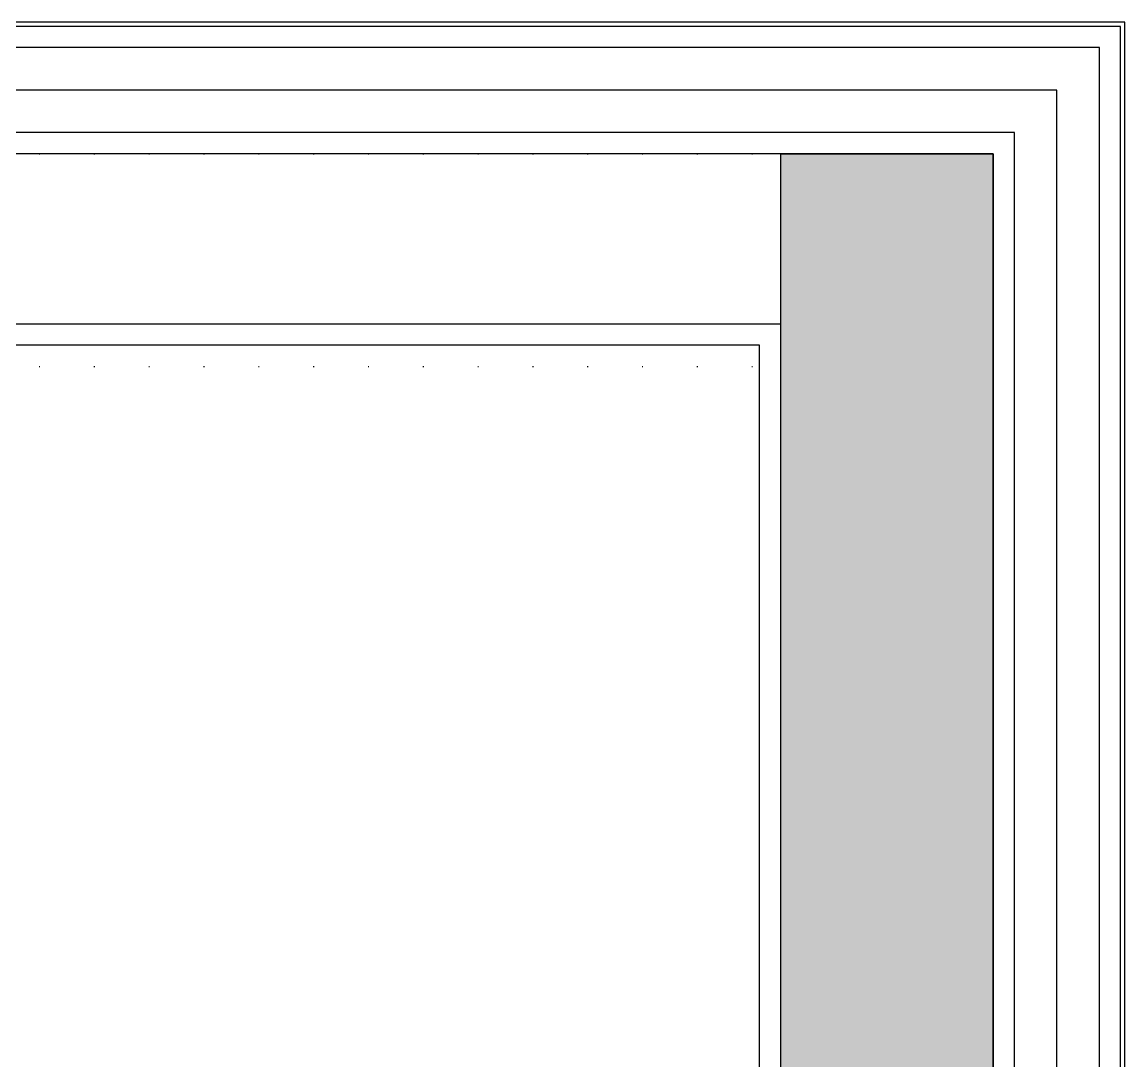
# Model space of a CAD drawing. Header units: inches. Extents: x 21 to 32698, y 13 to 3712.
# Drawn here: x 12717.5 to 12847.2, y 2475.4 to 2597.6 of the extents above; entities that cross this region are included whole.
import ezdxf

# ---------------------------------------------------------------- set-up
doc = ezdxf.new("R2010")
doc.units = ezdxf.units.IN
doc.header["$MEASUREMENT"] = 0
doc.linetypes.add('DOT', pattern=[6.35, 0, -6.35])
for name, color, linetype, lineweight in [('Z_MİM_-KM-BEAM-RAY', 8, 'DOT', 25), ('Z_MİM_-KM-IZO-THERMAL', 8, 'Continuous', 25), ('Z_MİM_-KM-IZO-THERMAL-ROCKWOOL', 8, 'BATTING', 25), ('Z_MİM_-KM-PAINT', 8, 'Continuous', 25), ('Z_MİM_-KM-PATTERN-STRC', 8, 'Continuous', 25), ('Z_MİM_-KM-STRC-CONCRETE', 8, 'Continuous', 25), ('Z_MİM_-KM-WALL', 8, 'Continuous', 25), ('Z_MİM_-KM-WALL-PL', 8, 'Continuous', 25), ('Z_MİM_-KM-WALL-PLASTER', 8, 'Continuous', 25)]:
    doc.layers.add(name, color=color, linetype=linetype, lineweight=lineweight)
doc.linetypes.add('BATTING', pattern='A,0.00254,-2.54,[134,ltypeshp.shx,S=2.54,R=0,X=-2.54,Y=0],-5.08,[134,ltypeshp.shx,S=2.54,R=180,X=2.54,Y=0],-2.54', length=10.16254)

# ---------------------------------------------------------------- blocks, each defined once
blk = doc.blocks.new('-KM_Kolon-1K')
at = {"layer": 'Z_MİM_-KM-PATTERN-STRC'}
blk.add_hatch(color=256, dxfattribs=at).paths.add_polyline_path([(3475, 1600), (3500, 1600), (3500, 1450), (3475, 1450)], flags=0)
at = {"layer": 'Z_MİM_-KM-STRC-CONCRETE'}
blk.add_lwpolyline([(3475, 1600), (3500, 1600), (3500, 1450), (3475, 1450)], close=True, dxfattribs=at)
blk = doc.blocks.new('-KM_Kiriş İzi-1K')
at = {"layer": 'Z_MİM_-KM-BEAM-RAY'}
for p, q in [((2775, 1600), (3475, 1600)), ((2775, 1575), (3475, 1575))]:
    blk.add_line(p, q, dxfattribs=at)

msp = doc.modelspace()

# ---------------------------------------------------------------- linework, layer by layer
at = {"layer": 'Z_MİM_-KM-IZO-THERMAL'}
msp.add_lwpolyline([(11329.21, 1162.16), (11329.21, 969.58), (12844.21, 969.58), (12844.21, 2594.58), (9029.21, 2594.58), (9029.21, 1624.58), (9319.21, 1624.58), (9319.21, 969.58), (10654.21, 969.58), (10654.21, 1161.83)], dxfattribs=at)
at = {"layer": 'Z_MİM_-KM-IZO-THERMAL-ROCKWOOL', "ltscale": 0.45}
msp.add_lwpolyline([(11334.21, 1162.16), (11334.21, 974.58), (12839.21, 974.58), (12839.21, 2589.58), (9034.21, 2589.58), (9034.21, 1629.58), (9324.21, 1629.58), (9324.21, 974.58), (10649.21, 974.58), (10649.21, 1161.83)], dxfattribs=at)
at = {"layer": 'Z_MİM_-KM-PAINT'}
msp.add_lwpolyline([(11326.21, 1162.16), (11326.21, 966.58), (12847.21, 966.58), (12847.21, 2597.58), (9026.21, 2597.58), (9026.21, 1621.58), (9316.21, 1621.58), (9316.21, 966.58), (10657.21, 966.58), (10657.21, 1161.83)], dxfattribs=at)
at = {"layer": 'Z_MİM_-KM-WALL'}
msp.add_line((12106.71, 2562.08), (12806.71, 2562.08), dxfattribs=at)
at = {"layer": 'Z_MİM_-KM-WALL-PL'}
msp.add_lwpolyline([(11341.71, 1162.16), (11341.71, 982.08), (12831.71, 982.08), (12831.71, 2582.08), (9041.71, 2582.08), (9041.71, 1637.08), (9331.71, 1637.08), (9331.71, 982.08), (10641.71, 982.08), (10641.71, 1161.83)], dxfattribs=at)
at = {"layer": 'Z_MİM_-KM-WALL-PLASTER'}
for points in [[(11326.71, 1162.16), (11326.71, 967.08), (12846.71, 967.08), (12846.71, 2597.08), (9026.71, 2597.08), (9026.71, 1622.08), (9316.71, 1622.08), (9316.71, 967.08), (10656.71, 967.08), (10656.71, 1161.83)], [(11339.21, 1162.16), (11339.21, 979.58), (12834.21, 979.58), (12834.21, 2584.58), (9039.21, 2584.58), (9039.21, 1634.58), (9329.21, 1634.58), (9329.21, 979.58), (10644.21, 979.58), (10644.21, 1161.83)]]:
    msp.add_lwpolyline(points, dxfattribs=at)
msp.add_lwpolyline([(12809.21, 1889.58), (12809.21, 2429.58), (12804.21, 2429.58), (12804.21, 2559.58), (12459.21, 2559.58), (12459.21, 1879.58), (12679.22, 1879.58), (12679.22, 1889.58)], close=True, dxfattribs=at)

# ---------------------------------------------------------------- block references
at = {"layer": 'Z_MİM_-KM-BEAM-RAY'}
msp.add_blockref('-KM_Kiriş İzi-1K', (9331.71, 982.08), dxfattribs=at)
at = {"layer": 'Z_MİM_-KM-STRC-CONCRETE'}
msp.add_blockref('-KM_Kolon-1K', (9331.71, 982.08), dxfattribs=at)

doc.saveas('drawing.dxf')
